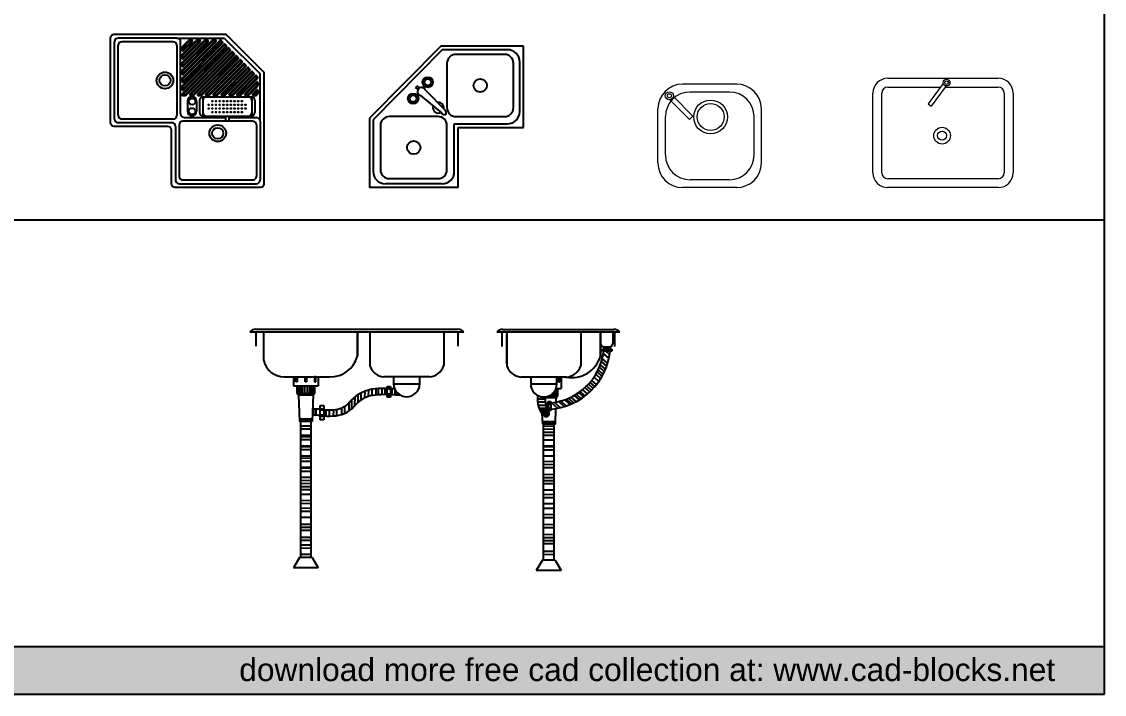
# Model space of a CAD drawing. Header units: millimetres. Extents: x 3489 to 19734, y -3855 to 6441.
# Drawn here: x 15339 to 19734, y -3855 to -1125 of the extents above; entities that cross this region are included whole.
import ezdxf

# ---------------------------------------------------------------- set-up
doc = ezdxf.new("R2010")
doc.units = ezdxf.units.MM
doc.layers.add('www.cad-blocks.net', color=7, linetype='Continuous')
doc.styles.get("Standard").update_dxf_attribs({"font": 'arial.ttf'})

# ---------------------------------------------------------------- blocks, each defined once
blk = doc.blocks.new('A$C3F1F55EA')
for p, q in [((24.7, 967.6), (844.5, 967.6)), ((0, 957.6), (869.7, 957.6)), ((24.7, 957.6), (24.7, 899.1)), ((57.4, 839.7), (57.4, 957.6)), ((437.4, 957.6), (437.4, 859.6)), ((437.4, 859.6), (437.4, 957.6)), ((487.4, 957.6), (487.4, 859.6)), ((787.4, 957.6), (787.4, 859.6)), ((844.4, 957.6), (844.4, 899.1)), ((487.4, 859.6), (487.4, 819.7)), ((787.4, 859.6), (787.4, 820.4)), ((140, 774.6), (324.7, 774.6)), ((177.1, 774.6), (177.1, 738.3)), ((187.1, 774.6), (192.1, 774.6)), ((187.1, 754.8), (187.1, 774.6)), ((192.1, 754.8), (187.1, 754.8)), ((192.1, 774.6), (192.1, 754.8)), ((225.1, 774.6), (230.1, 774.6)), ((225.1, 754.8), (225.1, 774.6)), ((230.1, 754.8), (225.1, 754.8)), ((230.1, 774.6), (230.1, 754.8)), ((268.1, 774.6), (263, 774.6)), ((263, 774.6), (263, 754.8)), ((263, 754.8), (268.1, 754.8)), ((268.1, 754.8), (268.1, 774.6)), ((278.1, 774.6), (278.1, 738.3)), ((729.5, 774.6), (544.7, 774.6)), ((690.1, 774.6), (584.2, 774.6)), ((584.2, 774.6), (584.2, 746.5)), ((690.1, 746.5), (690.1, 774.6)), ((177.1, 738.3), (278.1, 738.3)), ((191, 738.3), (191, 707)), ((191, 707), (196, 702)), ((191, 707), (263.3, 707)), ((196, 738.3), (201.5, 593.5)), ((204.7, 738.3), (204.6, 707)), ((213.4, 738.3), (213.4, 707)), ((222.8, 738.3), (222.7, 707)), ((233.8, 738.3), (233.8, 707)), ((242.8, 738.3), (242.7, 707)), ((251, 738.3), (251, 707)), ((258.3, 738.3), (253.1, 593.5)), ((263.3, 707), (258.3, 702)), ((263.3, 738.3), (263.3, 707)), ((452.4, 681), (452.7, 709.9)), ((467.9, 689.5), (468.2, 716.7)), ((482.8, 695.3), (483.1, 722.1)), ((496.5, 698.8), (496.8, 724.7)), ((513.4, 701.1), (513.6, 724.1)), ((522.8, 701.6), (523, 726.7)), ((537.7, 702.3), (538, 727.3)), ((550.2, 702.6), (550.5, 727.6)), ((558.5, 735.7), (571.9, 735.7)), ((558.5, 692.7), (558.5, 735.7)), ((558.5, 729.4), (571.9, 729.4)), ((558.5, 725.5), (571.9, 725.5)), ((558.5, 705.1), (571.9, 705.1)), ((571.9, 735.7), (571.9, 692.7)), ((578.4, 702.4), (578.7, 727.3)), ((584.2, 746.5), (690, 746.5)), ((584.2, 746.5), (690.1, 746.5)), ((590.9, 702.2), (591.1, 720.5)), ((594, 702.1), (594.2, 715.7)), ((196, 702), (258.3, 702)), ((403.9, 637.1), (404.3, 670.7)), ((414.2, 645.3), (414.6, 682.7)), ((427.3, 659.1), (427.6, 694.1)), ((439.8, 671.8), (440.1, 702.8)), ((558.5, 700.5), (571.9, 700.5)), ((571.9, 692.7), (558.5, 692.7)), ((259.9, 619), (260.1, 644)), ((270.1, 618.5), (270.3, 643.5)), ((286.6, 658.2), (300.9, 658.2)), ((286.6, 600.2), (286.6, 658.2)), ((286.6, 644.4), (300.9, 644.4)), ((286.6, 640.5), (300.9, 640.5)), ((286.6, 620.1), (300.9, 620.1)), ((286.6, 615.4), (300.9, 615.4)), ((300.9, 658.2), (300.9, 600.2)), ((310.5, 615.9), (310.7, 640.9)), ((323.4, 615.5), (323.7, 640.5)), ((340.7, 616), (341, 641)), ((353.7, 617.2), (353.9, 642.6)), ((373.3, 621.7), (373.6, 648.6)), ((385.9, 626.7), (386.2, 655.3)), ((200.9, 604.5), (253.6, 604.5)), ((253.1, 593.5), (201.5, 593.5)), ((206.5, 593.5), (206.5, 41.7)), ((206.5, 576.4), (248.4, 575.9)), ((207.4, 604.5), (207.3, 593.5)), ((214.9, 604.5), (214.9, 593.5)), ((224.9, 604.5), (224.8, 593.5)), ((233.6, 604.5), (233.6, 593.5)), ((242.5, 604.5), (242.5, 593.5)), ((248.4, 592.4), (248.4, 41.7)), ((250.8, 604.5), (250.8, 593.5)), ((300.9, 600.2), (286.6, 600.2)), ((206.5, 563.9), (248.4, 563.5)), ((206.5, 538.9), (248.4, 538.5)), ((206.5, 532.7), (248.4, 532.3)), ((206.5, 520.2), (248.4, 519.8)), ((206.5, 495.3), (248.4, 494.8)), ((206.5, 492.2), (248.4, 491.7)), ((206.5, 479.7), (248.4, 479.3)), ((206.5, 454.7), (248.4, 454.3)), ((206.5, 445.4), (248.4, 444.9)), ((206.5, 432.9), (248.4, 432.5)), ((206.5, 408), (248.4, 407.5)), ((206.5, 404.8), (248.4, 404.4)), ((206.5, 392.4), (248.4, 391.9)), ((206.5, 367.4), (248.4, 367)), ((206.5, 354.9), (248.4, 354.5)), ((206.5, 342.5), (248.4, 342)), ((206.5, 330), (248.4, 329.5)), ((206.5, 317.5), (248.4, 317.1)), ((206.5, 298.8), (248.4, 298.4)), ((206.5, 273.8), (248.4, 273.4)), ((206.5, 261.4), (248.4, 260.9)), ((206.5, 242.7), (248.4, 242.2)), ((206.5, 230.2), (248.4, 229.7)), ((206.5, 205.2), (248.4, 204.8)), ((206.5, 177.2), (248.4, 176.7)), ((206.5, 164.7), (248.4, 164.2)), ((206.5, 152.2), (248.4, 151.8)), ((206.5, 124.1), (248.4, 123.7)), ((206.5, 111.7), (248.4, 111.2)), ((206.5, 93), (248.4, 92.5)), ((206.5, 80.5), (248.4, 80)), ((206.5, 55.5), (248.4, 55.1)), ((201.5, 41.7), (177.1, 0)), ((278.1, 0), (177.1, 0)), ((253.4, 41.7), (201.5, 41.7)), ((253.4, 41.7), (278.1, 0))]:
    blk.add_line(p, q)
for centre, radius, start, end in [((24.8, 931.8), 35.8, 90.1181, 133.8568), ((844.7, 931.8), 35.8, 46.1432, 89.8819), ((140, 859.6), 85, 193.5615, 270), ((328.3, 887), 112.4, 268.1682, 345.9142), ((549.5, 839.7), 65.2, 197.78, 265.814), ((724.8, 840), 65.6, 274.0736, 342.5882), ((521.7, 572.9), 153.4, 94.6359, 136.2171), ((564.4, -42.4), 770.2, 90.4343, 94.0957), ((737.5, 8148.3), 7422.5, 268.72221, 268.84523), ((637.1, 746.5), 52.9, 180, 0), ((338, 730.4), 89.2, 276.1913, 324.9269), ((338, 730.4), 114.2, 276.1748, 323.8711), ((521.7, 572.9), 128.4, 94.726, 135.4576), ((564.3, -41.7), 744.5, 90.4484, 94.096), ((737.5, 8148.3), 7447.5, 268.7265, 269.0106), ((-356.4, -10979.5), 11614.9, 86.82639, 86.98938), ((-356.4, -10979.5), 11639.9, 86.83322, 86.98938), ((324.9, 855.7), 215.3, 263.5944, 276.0454), ((324.9, 855.7), 240.3, 264.2633, 276.0528)]:
    blk.add_arc(centre, radius, start, end)
blk = doc.blocks.new('A$C6C081E06')
for p, q in [((0, 967.6), (500, 967.6)), ((21, 967.6), (21, 909.1)), ((24.7, 977.6), (475.3, 977.6)), ((41, 967.6), (41, 869.6)), ((341, 967.6), (341, 869.6)), ((341, 967.6), (341, 869.6)), ((420.9, 967.6), (420.9, 868.3)), ((421, 967.6), (421, 922.3)), ((421, 907.3), (421, 967.6)), ((471, 967.6), (471, 922.3)), ((477.7, 967.6), (477.7, 909.1)), ((41, 957.6), (41, 837)), ((41, 839.7), (41, 957.6)), ((421, 868.3), (421, 957.6)), ((421, 957.6), (421, 868.3)), ((429.2, 897.7), (466.5, 897.7)), ((429.2, 889.4), (429.2, 897.7)), ((466.5, 889.4), (429.2, 889.4)), ((434.3, 897.7), (434.3, 889.4)), ((436, 907.3), (456, 907.3)), ((436, 907.3), (459.8, 907.3)), ((436, 897.7), (436, 907.3)), ((459.8, 897.7), (436, 897.7)), ((438.4, 897.7), (438.4, 889.4)), ((442.3, 889.4), (457.6, 876)), ((458.5, 897.7), (458.5, 889.4)), ((459.8, 907.3), (459.8, 897.7)), ((462.3, 897.7), (462.3, 889.4)), ((466.5, 897.7), (466.5, 889.4)), ((41, 869.6), (41, 829.7)), ((341, 869.6), (341, 830.4)), ((341, 869.6), (341, 830.4)), ((424.7, 846.2), (445, 828.4)), ((428.1, 857.9), (448.9, 839.8)), ((432.6, 878.4), (454.3, 859.4)), ((401.9, 795.7), (421, 779.1)), ((407.3, 805.2), (426.6, 788.4)), ((411.5, 813.4), (430.9, 796.4)), ((416.8, 824.9), (436.5, 807.6)), ((420.4, 833.9), (440.4, 816.5)), ((283.1, 784.6), (98.3, 784.6)), ((283.1, 784.6), (98.3, 784.6)), ((243.6, 784.6), (137.8, 784.6)), ((137.8, 784.6), (137.8, 756.5)), ((137.8, 756.5), (243.6, 756.5)), ((137.8, 756.5), (243.6, 756.5)), ((243.6, 756.5), (243.6, 784.6)), ((255.4, 784.6), (250.4, 784.6)), ((250.4, 784.6), (250.4, 764.8)), ((250.4, 764.8), (255.4, 764.8)), ((255.4, 764.8), (255.4, 784.6)), ((261.6, 784.6), (261.6, 738.3)), ((364.8, 748.4), (383.6, 731.9)), ((371.7, 755.5), (390.6, 739.1)), ((378.3, 762.9), (397.1, 746.5)), ((384.9, 770.9), (403.7, 754.5)), ((395, 784), (413.6, 767.8)), ((175.8, 705.8), (179.6, 702)), ((209.3, 707), (246.9, 707)), ((217.3, 710.8), (217.3, 707)), ((226.3, 717.4), (226.3, 707)), ((234.6, 727), (234.5, 707)), ((241.9, 738.3), (239.9, 682.6)), ((240.4, 738.3), (261.6, 738.3)), ((246.9, 707), (241.9, 702)), ((246.9, 738.3), (246.9, 707)), ((314.1, 709.9), (334, 692.6)), ((322.2, 714.7), (341.8, 697.6)), ((332.3, 721.4), (351.6, 704.4)), ((338.1, 725.5), (357.4, 708.7)), ((347.8, 733.1), (366.9, 716.4)), ((357.5, 741.5), (376.5, 724.9)), ((357.8, 741.7), (369, 731.9)), ((164.8, 696), (196.7, 696.1)), ((165, 683.5), (196.8, 683.6)), ((166.7, 671), (198.6, 671.1)), ((179.6, 702), (241.9, 702)), ((208.2, 684.8), (219.7, 684.8)), ((208.2, 649), (208.2, 684.8)), ((208.2, 677.6), (219.7, 677.6)), ((208.2, 673.3), (219.7, 673.3)), ((208.2, 660.8), (219.7, 660.8)), ((219.7, 684.8), (219.7, 649)), ((222.1, 679.9), (246.6, 658.5)), ((234.1, 681.6), (257.8, 660.9)), ((240.5, 699.7), (240.1, 691)), ((251.6, 685.2), (274.1, 665.5)), ((260.2, 687.4), (282.2, 668.1)), ((275.8, 692.4), (297.1, 673.8)), ((282.4, 694.8), (303.4, 676.5)), ((290.6, 698.2), (311.3, 680.2)), ((301.2, 703.1), (321.4, 685.4)), ((171, 658.4), (202.5, 658.6)), ((173.5, 652.6), (205.3, 652.3)), ((177.3, 645.8), (209.1, 645.4)), ((181.5, 639.4), (212.4, 639.2)), ((183.4, 636.9), (185.1, 593.5)), ((184.5, 635.5), (212.7, 635.3)), ((190.7, 629.2), (210.4, 629.1)), ((208.2, 656.2), (219.7, 656.2)), ((219.7, 649), (208.2, 649)), ((238.9, 657.1), (236.6, 593.5)), ((184.5, 604.5), (237.2, 604.5)), ((184.5, 604.5), (237.2, 604.5)), ((236.6, 593.5), (185.1, 593.5)), ((236.6, 593.5), (185.1, 593.5)), ((190.1, 41.7), (189.5, 604.5)), ((189.5, 586.4), (232, 585.9)), ((189.5, 573.9), (232, 573.5)), ((190.9, 604.5), (190.9, 593.5)), ((190.9, 604.5), (190.9, 593.5)), ((198.5, 604.5), (198.5, 593.5)), ((198.5, 604.5), (198.5, 593.5)), ((208.4, 604.5), (208.4, 593.5)), ((208.4, 604.5), (208.4, 593.5)), ((217.2, 604.5), (217.1, 593.5)), ((217.2, 604.5), (217.1, 593.5)), ((226.1, 604.5), (226.1, 593.5)), ((226.1, 604.5), (226.1, 593.5)), ((232, 592.4), (232, 41.7)), ((234.4, 604.5), (234.3, 593.5)), ((234.4, 604.5), (234.3, 593.5)), ((237, 603.4), (237, 592.4)), ((237, 603.4), (237, 592.4)), ((237, 603.4), (237, 592.4)), ((237, 603.4), (237, 592.4)), ((189.6, 561.4), (232, 561)), ((189.6, 549), (232, 548.5)), ((189.6, 530.2), (232, 529.8)), ((189.6, 505.3), (232, 504.8)), ((189.6, 502.2), (232, 501.7)), ((189.6, 489.7), (232, 489.3)), ((189.7, 464.7), (232, 464.3)), ((189.7, 442.9), (232, 442.5)), ((189.7, 430.4), (232, 430)), ((189.7, 418), (232, 417.5)), ((189.7, 389.9), (232, 389.5)), ((189.8, 377.4), (232, 377)), ((189.8, 364.9), (232, 364.5)), ((189.8, 352.5), (232, 352)), ((189.8, 327.5), (232, 327.1)), ((189.8, 308.8), (232, 308.4)), ((189.8, 296.3), (232, 295.9)), ((189.9, 271.4), (232, 270.9)), ((189.9, 252.7), (232, 252.2)), ((189.9, 227.7), (232, 227.3)), ((189.9, 215.2), (232, 214.8)), ((190, 187.2), (232, 186.7)), ((190, 174.7), (232, 174.2)), ((190, 146.6), (232, 146.2)), ((190, 134.1), (232, 133.7)), ((190, 121.7), (232, 121.2)), ((190, 109.2), (232, 108.8)), ((190.1, 78), (232, 77.6)), ((190.1, 65.5), (232, 65.1)), ((185.1, 41.7), (160.6, 0)), ((237, 41.7), (185.1, 41.7)), ((237, 41.7), (261.6, 0)), ((261.6, 0), (160.6, 0))]:
    blk.add_line(p, q)
for centre, radius, start, end in [((24.8, 941.8), 35.8, 90.1181, 133.8568), ((475.2, 941.8), 35.8, 46.1432, 89.8819), ((197.8, 917.1), 263.4, 274.7687, 353.9632), ((194.8, 919.8), 241.4, 275.9214, 352.7644), ((436, 922.3), 15, 180, 270), ((456, 922.3), 15, 270, 0), ((304.3, 904.3), 122, 258.7813, 342.8394), ((103.1, 849.7), 65.2, 197.78, 265.814), ((278.4, 850), 65.6, 274.0736, 342.5882), ((190.7, 756.5), 52.9, 180, 0), ((252.1, 691.1), 87.4, 168.0928, 228.4756), ((282.2, 690.1), 85.7, 172.0085, 214.4064), ((194.8, 919.8), 241.4, 270.5897, 273.1821), ((200.4, 636.3), 12.4, 239.6431, 25.9064), ((194.8, 919.8), 266.4, 272.1215, 272.8832)]:
    blk.add_arc(centre, radius, start, end)
blk = doc.blocks.new('jockey')
for p, q in [((-0.394, -0.459), (-0.394, -0.041)), ((-0.056, -0.021), (-0.374, -0.021)), ((-0.076, -0.041), (-0.354, -0.041)), ((-0.056, -0.021), (0.2, -0.021)), ((-0.036, -0.431), (-0.036, -0.041)), ((-0.027656, -0.237595), (0.176085, -0.033854)), ((-0.027656, -0.195169), (0.133658, -0.033854)), ((-0.027656, -0.152743), (0.091232, -0.033854)), ((-0.027656, -0.06789), (0.006379, -0.033854)), ((-0.027656, -0.110316), (0.048806, -0.033854)), ((-0.027656, -0.280022), (0.197298, -0.055067)), ((-0.024121, -0.198705), (0.13678, -0.037804)), ((-0.024121, -0.156278), (0.094353, -0.037804)), ((-0.024121, -0.071425), (0.0095, -0.037804)), ((-0.024121, -0.113852), (0.051927, -0.037804)), ((-0.024121, -0.241131), (0.178913, -0.038097)), ((-0.022414, -0.21114), (0.149215, -0.039511)), ((-0.022414, -0.168713), (0.106788, -0.039511)), ((-0.022414, -0.08386), (0.021935, -0.039511)), ((-0.022414, -0.126287), (0.064362, -0.039511)), ((-0.022414, -0.253566), (0.185984, -0.045168)), ((-0.020585, -0.216382), (0.154872, -0.040925)), ((-0.020585, -0.089103), (0.027592, -0.040925)), ((-0.020585, -0.131529), (0.070019, -0.040925)), ((-0.020585, -0.173956), (0.112445, -0.040925)), ((-0.020585, -0.258809), (0.190227, -0.047996)), ((0.0095, -0.037804), (0.021228, -0.037804)), ((0.009915, -0.03239), (0.024057, -0.03239)), ((0.051927, -0.037804), (0.063655, -0.037804)), ((0.052341, -0.03239), (0.066483, -0.03239)), ((0.094353, -0.037804), (0.106081, -0.037804)), ((0.094767, -0.03239), (0.10891, -0.03239)), ((0.13678, -0.037804), (0.148508, -0.037804)), ((0.137194, -0.03239), (0.151336, -0.03239)), ((0.185984, -0.043754), (0.180327, -0.038097)), ((0.190227, -0.040925), (0.183156, -0.033854)), ((0.2, -0.021), (0.394, -0.215)), ((0.21144, -0.062139), (0.204369, -0.055067)), ((-0.374, -0.439), (-0.374, -0.061)), ((-0.056, -0.061), (-0.056, -0.439)), ((-0.029121, -0.085567), (-0.029121, -0.071425)), ((-0.029121, -0.127994), (-0.029121, -0.113852)), ((-0.027673, -0.322464), (0.218511, -0.076281)), ((-0.024121, -0.283557), (0.200126, -0.05931)), ((-0.024121, -0.083153), (-0.024121, -0.071425)), ((-0.024121, -0.12558), (-0.024121, -0.113852)), ((-0.02243, -0.324293), (0.22134, -0.080523)), ((-0.022414, -0.295992), (0.207197, -0.066381)), ((-0.020585, -0.301235), (0.21144, -0.06921)), ((-0.009995, -0.326), (0.228411, -0.087594)), ((-0.006459, -0.329536), (0.232653, -0.090423)), ((0.014754, -0.322464), (0.239724, -0.097494)), ((0.019996, -0.324293), (0.242553, -0.101737)), ((0.032431, -0.326), (0.249624, -0.108808)), ((0.035967, -0.329536), (0.253866, -0.111636)), ((0.207197, -0.064967), (0.201541, -0.05931)), ((0.228411, -0.08618), (0.222754, -0.080523)), ((0.232653, -0.083352), (0.225582, -0.076281)), ((0.249624, -0.107393), (0.243967, -0.101737)), ((0.253866, -0.104565), (0.246795, -0.097494)), ((-0.029121, -0.17042), (-0.029121, -0.156278)), ((-0.024121, -0.168006), (-0.024121, -0.156278)), ((0.05718, -0.322464), (0.260938, -0.118707)), ((0.062423, -0.324293), (0.263766, -0.12295)), ((0.074858, -0.326), (0.270837, -0.130021)), ((0.078393, -0.329536), (0.27508, -0.132849)), ((0.099607, -0.322464), (0.282151, -0.13992)), ((0.104849, -0.324293), (0.284979, -0.144163)), ((0.117284, -0.326), (0.29205, -0.151234)), ((0.12082, -0.329536), (0.296293, -0.154062)), ((0.142033, -0.322464), (0.303364, -0.161134)), ((0.147276, -0.324293), (0.306192, -0.165376)), ((0.159711, -0.326), (0.313263, -0.172447)), ((0.163246, -0.329536), (0.317506, -0.175276)), ((0.270837, -0.128607), (0.26518, -0.12295)), ((0.27508, -0.125778), (0.268009, -0.118707)), ((0.29205, -0.14982), (0.286393, -0.144163)), ((0.296293, -0.146991), (0.289222, -0.13992)), ((0.313263, -0.171033), (0.307607, -0.165376)), ((0.317506, -0.168205), (0.310435, -0.161134)), ((-0.029121, -0.212847), (-0.029121, -0.198705)), ((-0.024121, -0.210432), (-0.024121, -0.198705)), ((0.184459, -0.322464), (0.324577, -0.182347)), ((0.189702, -0.324293), (0.327406, -0.186589)), ((0.202137, -0.326), (0.334477, -0.19366)), ((0.205673, -0.329536), (0.338719, -0.196489)), ((0.226886, -0.322464), (0.34579, -0.20356)), ((0.232128, -0.324293), (0.348619, -0.207803)), ((0.244563, -0.326), (0.35569, -0.214874)), ((0.248099, -0.329536), (0.359933, -0.217702)), ((0.269312, -0.322464), (0.367004, -0.224773)), ((0.274555, -0.324293), (0.369832, -0.229016)), ((0.334477, -0.192246), (0.32882, -0.186589)), ((0.338719, -0.189418), (0.331648, -0.182347)), ((0.35569, -0.213459), (0.350033, -0.207803)), ((0.359933, -0.210631), (0.352861, -0.20356)), ((0.376903, -0.234673), (0.371246, -0.229016)), ((0.381146, -0.231844), (0.374075, -0.224773)), ((0.394, -0.471), (0.394, -0.215)), ((-0.029121, -0.255273), (-0.029121, -0.241131)), ((-0.029121, -0.297699), (-0.029121, -0.283557)), ((-0.024121, -0.252859), (-0.024121, -0.241131)), ((-0.024121, -0.295285), (-0.024121, -0.283557)), ((0.28699, -0.326), (0.376903, -0.236087)), ((0.290525, -0.329536), (0.381146, -0.238915)), ((0.311739, -0.322464), (0.374075, -0.260128)), ((0.316981, -0.324293), (0.375503, -0.265771)), ((0.329416, -0.326), (0.376917, -0.278499)), ((0.332952, -0.329536), (0.381146, -0.281342)), ((0.37721, -0.266478), (0.37721, -0.277792)), ((0.38261, -0.263664), (0.38261, -0.277806)), ((-0.024137, -0.331), (-0.009995, -0.331)), ((-0.021723, -0.326), (-0.009995, -0.326)), ((0.018289, -0.331), (0.032431, -0.331)), ((0.020704, -0.326), (0.032431, -0.326)), ((0.060716, -0.331), (0.074858, -0.331)), ((0.06313, -0.326), (0.074858, -0.326)), ((0.083498, -0.3385), (0.083498, -0.4435)), ((0.086645, -0.3385), (0.345877, -0.3385)), ((0.103142, -0.331), (0.117284, -0.331)), ((0.105556, -0.326), (0.117284, -0.326)), ((0.145569, -0.331), (0.159711, -0.331)), ((0.147983, -0.326), (0.159711, -0.326)), ((0.187995, -0.331), (0.202137, -0.331)), ((0.190409, -0.326), (0.202137, -0.326)), ((0.230421, -0.331), (0.244563, -0.331)), ((0.232836, -0.326), (0.244563, -0.326)), ((0.272848, -0.331), (0.28699, -0.331)), ((0.275262, -0.326), (0.28699, -0.326)), ((0.315274, -0.331), (0.329416, -0.331)), ((0.317688, -0.326), (0.329416, -0.326)), ((0.349024, -0.3385), (0.349024, -0.4435)), ((0.354165, -0.322464), (0.374075, -0.302555)), ((0.357701, -0.331), (0.371843, -0.331)), ((0.359408, -0.324293), (0.375503, -0.308198)), ((0.360115, -0.326), (0.371843, -0.326)), ((0.371843, -0.326), (0.37721, -0.320633)), ((0.375378, -0.329536), (0.381146, -0.323768)), ((0.37721, -0.308905), (0.37721, -0.320633)), ((0.38261, -0.30609), (0.38261, -0.320233)), ((0.000696, -0.363011), (0.000696, -0.416938)), ((0.050696, -0.363011), (0.050696, -0.416938)), ((0.066645, -0.3585), (0.066645, -0.4235)), ((0.365877, -0.3585), (0.365877, -0.4235)), ((-0.076, -0.459), (-0.354, -0.459)), ((-0.016, -0.451), (0.206261, -0.451)), ((0.086645, -0.4435), (0.345877, -0.4435)), ((0.206261, -0.4435), (0.206261, -0.471)), ((0.226261, -0.471), (0.226261, -0.4435)), ((0.226261, -0.451), (0.374, -0.451)), ((-0.084, -0.479), (-0.374, -0.479)), ((-0.064, -0.499), (-0.064, -0.789)), ((-0.044, -0.491), (-0.044, -0.769)), ((0.354, -0.471), (-0.024, -0.471)), ((0.374, -0.491), (0.374, -0.769)), ((0.394, -0.471), (0.394, -0.789)), ((-0.044, -0.809), (0.374, -0.809)), ((-0.024, -0.789), (0.354, -0.789))]:
    blk.add_line(p, q)
blk.add_lwpolyline([(-0.105, -0.5), (-0.395, -0.5, -0.414214), (-0.415, -0.48), (-0.415, -0.02, -0.414214), (-0.395, 0), (0.208698, 0), (0.415, -0.206302), (0.415, -0.81, -0.414214), (0.395, -0.83), (-0.065, -0.83, -0.414214), (-0.085, -0.81), (-0.085, -0.52, 0.41421356)], format="xyb", close=True)
for centre, radius in [((-0.121, -0.25), 0.045), ((-0.121, -0.25), 0.03), ((0.025696, -0.36475), 0.0175), ((0.025696, -0.41725), 0.0175), ((0.115598, -0.382321), 0.002), ((0.115598, -0.402321), 0.002), ((0.135598, -0.362321), 0.002), ((0.135598, -0.382321), 0.002), ((0.135598, -0.402321), 0.002), ((0.155598, -0.362321), 0.002), ((0.155598, -0.382321), 0.002), ((0.155598, -0.402321), 0.002), ((0.175598, -0.362321), 0.002), ((0.175598, -0.382321), 0.002), ((0.175598, -0.402321), 0.002), ((0.195598, -0.362321), 0.002), ((0.195598, -0.382321), 0.002), ((0.195598, -0.402321), 0.002), ((0.215598, -0.362321), 0.002), ((0.215598, -0.382321), 0.002), ((0.215598, -0.402321), 0.002), ((0.235598, -0.362321), 0.002), ((0.235598, -0.382321), 0.002), ((0.235598, -0.402321), 0.002), ((0.255598, -0.362321), 0.002), ((0.255598, -0.382321), 0.002), ((0.255598, -0.402321), 0.002), ((0.275598, -0.362321), 0.002), ((0.275598, -0.382321), 0.002), ((0.275598, -0.402321), 0.002), ((0.295598, -0.362321), 0.002), ((0.295598, -0.382321), 0.002), ((0.295598, -0.402321), 0.002), ((0.315598, -0.382321), 0.002), ((0.315598, -0.402321), 0.002), ((0.135598, -0.422321), 0.002), ((0.155598, -0.422321), 0.002), ((0.175598, -0.422321), 0.002), ((0.195598, -0.422321), 0.002), ((0.215598, -0.422321), 0.002), ((0.235598, -0.422321), 0.002), ((0.255598, -0.422321), 0.002), ((0.275598, -0.422321), 0.002), ((0.295598, -0.422321), 0.002), ((0.165, -0.536), 0.045), ((0.165, -0.536), 0.03)]:
    blk.add_circle(centre, radius)
for centre, radius, start, end in [((-0.374, -0.041), 0.02, 90, 180), ((-0.354, -0.061), 0.02, 90, 180), ((-0.076, -0.061), 0.02, 0, 90), ((-0.056, -0.041), 0.02, 0, 90), ((0.009915, -0.03739), 0.005, 90, 135), ((0.021228, -0.038804), 0.001, 315, 90), ((0.024057, -0.03739), 0.005, 315, 90), ((0.052341, -0.03739), 0.005, 90, 135), ((0.063655, -0.038804), 0.001, 315, 90), ((0.066483, -0.03739), 0.005, 315, 90), ((0.094767, -0.03739), 0.005, 90, 135), ((0.106081, -0.038804), 0.001, 315, 90), ((0.10891, -0.03739), 0.005, 315, 90), ((0.137194, -0.03739), 0.005, 90, 135), ((0.148508, -0.038804), 0.001, 315, 90), ((0.151336, -0.03739), 0.005, 315, 90), ((0.17962, -0.03739), 0.005, 45, 135), ((0.17962, -0.038804), 0.001, 45, 135), ((0.185277, -0.044461), 0.001, 315, 45), ((0.186691, -0.044461), 0.005, 315, 45), ((0.200833, -0.058603), 0.005, 45, 135), ((-0.024121, -0.071425), 0.005, 135, 180), ((-0.024121, -0.085567), 0.005, 180, 315), ((-0.024121, -0.113852), 0.005, 135, 180), ((-0.023121, -0.083153), 0.001, 180, 315), ((0.200833, -0.060017), 0.001, 45, 135), ((0.20649, -0.065674), 0.001, 315, 45), ((0.207905, -0.065674), 0.005, 315, 45), ((0.222047, -0.079816), 0.005, 45, 135), ((0.222047, -0.08123), 0.001, 45, 135), ((0.227704, -0.086887), 0.001, 315, 45), ((0.229118, -0.086887), 0.005, 315, 45), ((0.24326, -0.101029), 0.005, 45, 135), ((0.24326, -0.102444), 0.001, 45, 135), ((0.248917, -0.108101), 0.001, 315, 45), ((0.250331, -0.108101), 0.005, 315, 45), ((-0.024121, -0.127994), 0.005, 180, 315), ((-0.024121, -0.156278), 0.005, 135, 180), ((-0.024121, -0.17042), 0.005, 180, 315), ((-0.023121, -0.12558), 0.001, 180, 315), ((-0.023121, -0.168006), 0.001, 180, 315), ((0.264473, -0.122243), 0.005, 45, 135), ((0.264473, -0.123657), 0.001, 45, 135), ((0.27013, -0.129314), 0.001, 315, 45), ((0.271544, -0.129314), 0.005, 315, 45), ((0.285686, -0.143456), 0.005, 45, 135), ((0.285686, -0.14487), 0.001, 45, 135), ((0.291343, -0.150527), 0.001, 315, 45), ((0.292757, -0.150527), 0.005, 315, 45), ((0.306899, -0.164669), 0.005, 45, 135), ((0.306899, -0.166083), 0.001, 45, 135), ((0.312556, -0.17174), 0.001, 315, 45), ((0.313971, -0.17174), 0.005, 315, 45), ((-0.024121, -0.198705), 0.005, 135, 180), ((-0.024121, -0.212847), 0.005, 180, 315), ((-0.023121, -0.210432), 0.001, 180, 315), ((0.328113, -0.185882), 0.005, 45, 135), ((0.328113, -0.187296), 0.001, 45, 135), ((0.33377, -0.192953), 0.001, 315, 45), ((0.335184, -0.192953), 0.005, 315, 45), ((0.349326, -0.207095), 0.005, 45, 135), ((0.349326, -0.20851), 0.001, 45, 135), ((0.354983, -0.214167), 0.001, 315, 45), ((0.356397, -0.214167), 0.005, 315, 45), ((0.370539, -0.228309), 0.005, 45, 135), ((0.370539, -0.229723), 0.001, 45, 135), ((0.37761, -0.23538), 0.005, 315, 45), ((-0.024121, -0.241131), 0.005, 135, 180), ((-0.024121, -0.255273), 0.005, 180, 315), ((-0.024121, -0.283557), 0.005, 135, 180), ((-0.023121, -0.252859), 0.001, 180, 315), ((0.37761, -0.263664), 0.005, 0, 135), ((0.37621, -0.266478), 0.001, 0, 135), ((0.376196, -0.23538), 0.001, 315, 45), ((0.37621, -0.277792), 0.001, 315, 0), ((0.37761, -0.277806), 0.005, 315, 0), ((-0.024137, -0.326), 0.005, 135, 270), ((-0.024121, -0.297699), 0.005, 180, 315), ((-0.023121, -0.295285), 0.001, 180, 315), ((-0.021723, -0.325), 0.001, 135, 270), ((-0.009995, -0.326), 0.005, 270, 315), ((0.025696, -0.363011), 0.025, 0, 180), ((0.018289, -0.326), 0.005, 135, 270), ((0.020704, -0.325), 0.001, 135, 270), ((0.032431, -0.326), 0.005, 270, 315), ((0.060716, -0.326), 0.005, 135, 270), ((0.06313, -0.325), 0.001, 135, 270), ((0.086645, -0.3585), 0.02, 90, 180), ((0.074858, -0.326), 0.005, 270, 315), ((0.103498, -0.3585), 0.02, 90, 180), ((0.103142, -0.326), 0.005, 135, 270), ((0.105556, -0.325), 0.001, 135, 270), ((0.117284, -0.326), 0.005, 270, 315), ((0.145569, -0.326), 0.005, 135, 270), ((0.147983, -0.325), 0.001, 135, 270), ((0.159711, -0.326), 0.005, 270, 315), ((0.187995, -0.326), 0.005, 135, 270), ((0.190409, -0.325), 0.001, 135, 270), ((0.202137, -0.326), 0.005, 270, 315), ((0.230421, -0.326), 0.005, 135, 270), ((0.232836, -0.325), 0.001, 135, 270), ((0.244563, -0.326), 0.005, 270, 315), ((0.272848, -0.326), 0.005, 135, 270), ((0.275262, -0.325), 0.001, 135, 270), ((0.28699, -0.326), 0.005, 270, 315), ((0.315274, -0.326), 0.005, 135, 270), ((0.317688, -0.325), 0.001, 135, 270), ((0.329024, -0.3585), 0.02, 0, 90), ((0.329416, -0.326), 0.005, 270, 315), ((0.345877, -0.3585), 0.02, 0, 90), ((0.357701, -0.326), 0.005, 135, 270), ((0.360115, -0.325), 0.001, 135, 270), ((0.371843, -0.326), 0.005, 270, 315), ((0.37761, -0.30609), 0.005, 0, 135), ((0.37621, -0.308905), 0.001, 0, 135), ((0.37761, -0.320233), 0.005, 315, 0), ((-0.374, -0.459), 0.02, 180, 270), ((-0.354, -0.439), 0.02, 180, 270), ((-0.076, -0.439), 0.02, 270, 0), ((-0.016, -0.431), 0.02, 180, 270), ((0.025696, -0.416938), 0.025, 180, 0), ((0.086645, -0.4235), 0.02, 180, 270), ((0.103498, -0.4235), 0.02, 180, 270), ((0.329024, -0.4235), 0.02, 270, 0), ((0.345877, -0.4235), 0.02, 270, 0), ((0.374, -0.471), 0.02, 0, 90), ((-0.084, -0.499), 0.02, 0, 90), ((-0.024, -0.491), 0.02, 90, 180), ((0.354, -0.491), 0.02, 0, 90), ((-0.044, -0.789), 0.02, 180, 270), ((-0.024, -0.769), 0.02, 180, 270), ((0.354, -0.769), 0.02, 270, 0), ((0.374, -0.789), 0.02, 270, 0)]:
    blk.add_arc(centre, radius, start, end)
blk = doc.blocks.new('A$C6E93260D')
at = {"xscale": 1.5, "yscale": 1.5, "zscale": 1.5}
blk.add_blockref('jockey', (0.6225, 1.245), dxfattribs=at)
blk = doc.blocks.new('A$C28F72F47')
at = {"xscale": 500, "yscale": 500, "zscale": 500}
blk.add_blockref('A$C6E93260D', (0, 0), dxfattribs=at)
blk = doc.blocks.new('A$C0C0E51C0')
for p, q in [((289.5, 574.4), (0, 281.6)), ((625.1, 574.4), (289.5, 574.4)), ((625.1, 243.6), (625.1, 574.4)), ((295.8, 559.4), (15, 275.4)), ((560.1, 559.4), (295.8, 559.4)), ((548.7, 540.3), (350.7, 540.3)), ((314.7, 504.3), (314.7, 324.3)), ((584.7, 324.3), (584.7, 504.3)), ((610.1, 308.6), (610.1, 509.4)), ((227.2, 395.6), (307.5, 313.7)), ((207.2, 373.3), (291.9, 303.5)), ((0, 281.6), (0, 0)), ((15, 275.4), (15, 65)), ((278.7, 288.3), (80.7, 288.3)), ((350.7, 288.3), (548.7, 288.3)), ((44.7, 252.3), (44.7, 72.3)), ((314.7, 72.3), (314.7, 252.3)), ((344.5, 258.6), (560.1, 258.6)), ((344.5, 65), (344.5, 258.6)), ((359.5, 243.6), (625.1, 243.6)), ((359.5, 0), (359.5, 243.6)), ((359.5, 0), (0, 0)), ((294.5, 15), (65, 15)), ((80.7, 36.3), (278.7, 36.3))]:
    blk.add_line(p, q)
for points in [[(224.5, 410.6, 0.005785), (218, 404.1)], [(196.2, 380.1, 0.003652), (192.4, 375.6, 0.003652)], [(291.9, 303.5, 0.052402), (294.1, 300.7, 0.073568), (298.2, 297.6, 0.084455), (302.4, 296.1, 0.10642), (306.7, 296.3, 0.129707), (309.8, 298, 0.129707), (311.6, 301.1, 0.10642), (311.9, 305.3, 0.084455), (310.5, 309.6, 0.073568), (307.5, 313.7, 0.073568)]]:
    blk.add_lwpolyline(points, format="xyb")
for centre, radius in [((236.9, 427.6), 21), ((236.9, 427.6), 13.6), ((449.7, 414.3), 27), ((194.2, 405.8), 5.04), ((177.4, 360.9), 21), ((177.4, 360.9), 13.6), ((179.7, 162.3), 27)]:
    blk.add_circle(centre, radius)
for centre, radius, start, end in [((350.7, 504.3), 36, 90, 180), ((548.7, 504.3), 36, 0, 90), ((560.1, 509.4), 50, 0, 90), ((211.6, 389.5), 16.7, 21.494, 254.8503), ((279.6, 324.1), 21.8, 162.1436, 298.8217), ((279.6, 324.1), 21.8, 349.8751, 99.0306), ((350.7, 324.3), 36, 180, 270), ((548.7, 324.3), 36, 270, 0), ((560.1, 308.6), 50, 270, 0), ((80.7, 252.3), 36, 90, 180), ((278.7, 252.3), 36, 0, 90), ((65, 65), 50, 180, 270), ((80.7, 72.3), 36, 180, 270), ((278.7, 72.3), 36, 270, 0), ((294.5, 65), 50, 270, 0)]:
    blk.add_arc(centre, radius, start, end)
blk = doc.blocks.new('A$C3FBF0884')
blk.add_blockref('A$C0C0E51C0', (0, 0))
blk = doc.blocks.new('A$C027E3DAA')
at = {"lineweight": 5}
for p, q in [((320, 419.7), (100, 419.7)), ((48.5, 356.2), (128.4, 276)), ((142.2, 289.7), (62.9, 369.3)), ((290.5, 387.8), (130.7, 387.8)), ((0, 100), (0, 319.7)), ((420, 100), (420, 319.7)), ((30.7, 132), (30.7, 287.8)), ((128.4, 276), (142.2, 289.7)), ((390.5, 132), (390.5, 287.8)), ((290.5, 32), (130.7, 32)), ((320, 0), (100, 0))]:
    blk.add_line(p, q, dxfattribs=at)
for centre, radius in [((46.7, 372.6), 16.5), ((46.7, 372.6), 8.24), ((214, 286.7), 68.5), ((214, 286.7), 54.8)]:
    blk.add_circle(centre, radius, dxfattribs=at)
for centre, start, end in [((100, 319.7), 90, 180), ((320, 319.7), 0, 90), ((130.7, 287.8), 90, 180), ((290.5, 287.8), 0, 90), ((130.7, 132), 180, 270), ((290.5, 132), 270, 0), ((100, 100), 180, 270), ((320, 100), 270, 0)]:
    blk.add_arc(centre, 100, start, end, dxfattribs=at)
blk = doc.blocks.new('A$C5B032A53')
at = {"lineweight": 5}
for p, q in [((60, 443.7), (508.7, 443.7)), ((60, 407.7), (274.6, 407.7)), ((285.5, 422.5), (224, 339.5)), ((296.5, 412.4), (236.1, 330.9)), ((293, 407.7), (508.7, 407.7)), ((0, 60), (0, 383.7)), ((36, 60), (36, 383.7)), ((532.7, 383.7), (532.7, 60)), ((568.7, 383.7), (568.7, 60)), ((224, 339.5), (236.1, 330.9)), ((508.7, 36), (60, 36)), ((508.7, 0), (60, 0))]:
    blk.add_line(p, q, dxfattribs=at)
for centre, radius in [((298.8, 425.9), 13.7), ((298.8, 425.9), 7.24), ((280.5, 210.7), 34), ((280.5, 210.7), 18)]:
    blk.add_circle(centre, radius, dxfattribs=at)
for centre, radius, start, end in [((60, 383.7), 60, 90, 180), ((508.7, 383.7), 60, 360, 90), ((60, 383.7), 24, 90, 180), ((508.7, 383.7), 24, 360, 90), ((60, 60), 60, 180, 270), ((60, 60), 24, 180, 270), ((508.7, 60), 24, 270, 0), ((508.7, 60), 60, 270, 0)]:
    blk.add_arc(centre, radius, start, end, dxfattribs=at)
blk = doc.blocks.new('FORMAT')
at = {"layer": 'www.cad-blocks.net', "true_color": 0x546d8e}
h = blk.add_hatch(color=155, dxfattribs=at)
h.set_gradient(color1=(68, 68, 68), color2=(84, 109, 142), tint=1)
h.paths.add_polyline_path([(4607.3, -3660.7), (4607.3, -3854.5), (19734.1, -3854.5), (19734.1, -3660.7)])
at = {"layer": 'www.cad-blocks.net', "color": 155, "true_color": 0x546d8e}
for p, q in [((19734.1, -3854.5), (19734.1, 6441.5)), ((4607.3, -1928.7), (19734.1, -1928.7)), ((4607.3, -3660.7), (19734.1, -3660.7)), ((4607.3, -3660.7), (19734.1, -3660.7)), ((4607.3, -3660.7), (19734.1, -3660.7)), ((4607.3, -3854.5), (19734.1, -3854.5))]:
    blk.add_line(p, q, dxfattribs=at)
at = {"layer": 'www.cad-blocks.net', "insert": (16222.3, -3708.5), "char_height": 92.138, "attachment_point": 1}
blk.add_mtext_dynamic_manual_height_columns('{\\C255;\\c16777215;download more free cad collection at: www.cad-blocks.net}', width=45138.163, gutter_width=12.5, heights=[0], dxfattribs=at)

msp = doc.modelspace()

# ---------------------------------------------------------------- block references
for name, p in [('A$C28F72F47', (15700.1, -1798.2)), ('A$C3FBF0884', (16750.9, -1798.2)), ('A$C5B032A53', (18794.9, -1798.2)), ('A$C027E3DAA', (17921.7, -1798.2)), ('A$C3F1F55EA', (16264.8, -3340.8)), ('A$C6C081E06', (17267.7, -3351.6))]:
    msp.add_blockref(name, p)
at = {"layer": 'www.cad-blocks.net'}
msp.add_blockref('FORMAT', (0, 0), dxfattribs=at)

doc.saveas('drawing.dxf')
